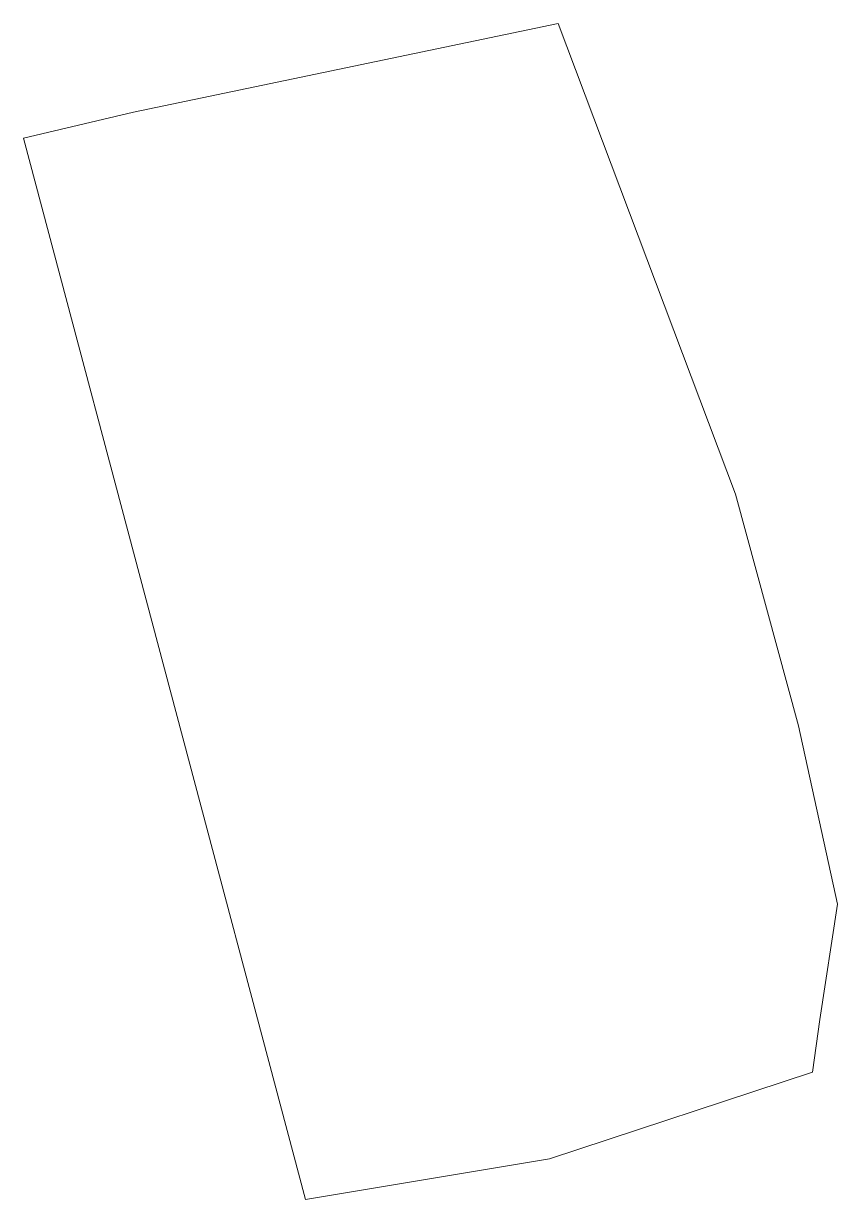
# Model space of a CAD drawing. Header units: millimetres. Extents: x 605353 to 605434, y 1312851 to 1312968.
import ezdxf

# ---------------------------------------------------------------- set-up
doc = ezdxf.new("R2010")
doc.units = ezdxf.units.MM
doc.layers.add('CVL_CUADCON_TIT', color=1, linetype='Continuous')

msp = doc.modelspace()

# ---------------------------------------------------------------- linework, layer by layer
at = {"layer": 'CVL_CUADCON_TIT', "color": 0, "lineweight": 0, "ltscale": 0.5, "flags": 128}
msp.add_lwpolyline([(605353.02, 1312956.19), (605363.92, 1312958.78), (605406.09, 1312967.57), (605423.67, 1312920.83), (605429.95, 1312897.82), (605433.8, 1312880.13), (605432.07, 1312868.68), (605431.33, 1312863.43), (605405.22, 1312854.83), (605381, 1312850.8), (605353.02, 1312956.19)], dxfattribs=at)

doc.saveas('drawing.dxf')
